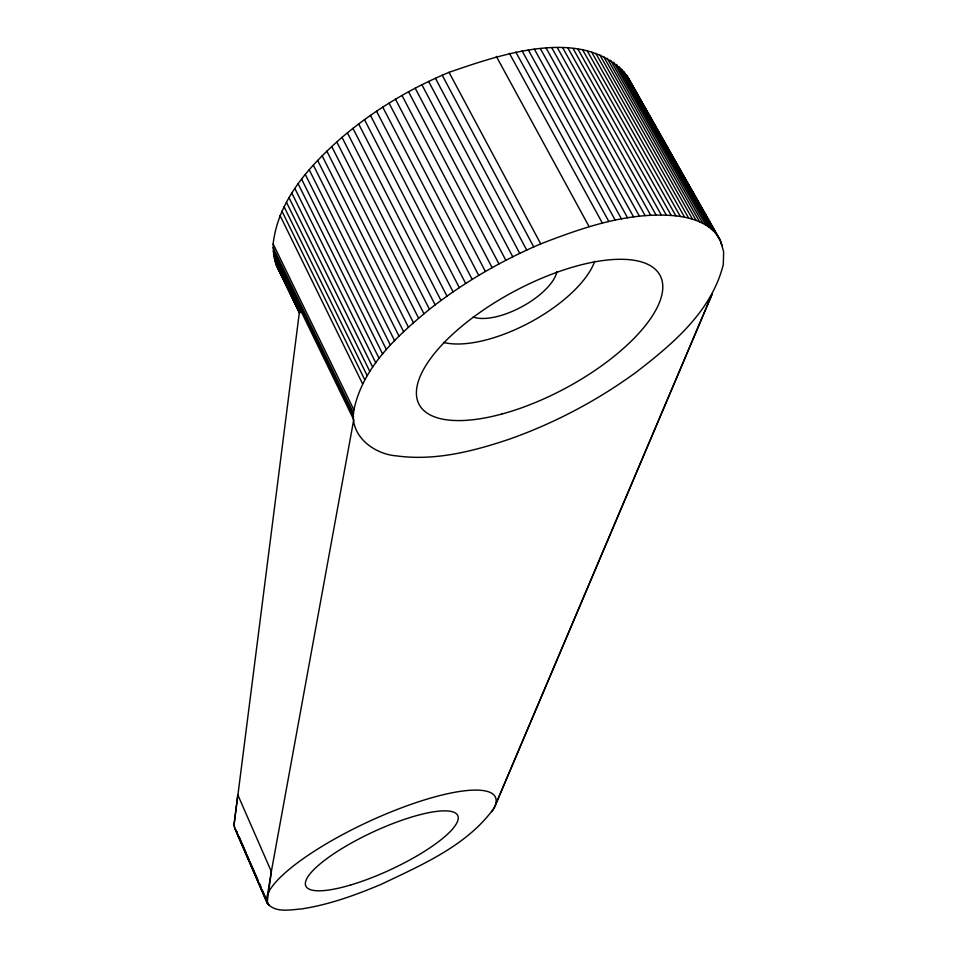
<?xml version="1.0" encoding="UTF-8"?>
<svg xmlns="http://www.w3.org/2000/svg" width="958" height="958" viewBox="0 0 958 958"><rect width="100%" height="100%" fill="white"/><g stroke="black" fill="none" stroke-linecap="round" stroke-linejoin="round"><path stroke-width="1.44" d="M299.567 313.338L276.144 264.695L273.653 254.828L273.15 243.967C278.167 199.659 310.045 165.435 342.006 137.341C373.979 110.23 410.383 88.459 449.039 72.329C499.549 55.037 586.488 23.782 627.945 77.299L720.356 240.374L723.637 251.691L723.302 264.516C711.686 311.326 672.839 343.922 636.316 372.099C597.78 400.24 555.185 422.861 510.243 438.86C473.947 451.158 435.171 461.193 396.6 455.888C373.476 454.152 349.023 435.363 353.909 409.94C362.914 366.89 397.031 336.019 429.459 309.278C463.397 282.61 501.07 260.816 540.731 243.883C583.422 227.333 629.262 211.335 675.869 215.861C692.874 217.777 712.177 223.98 720.356 240.374M299.507 305.327L299.83 308.727L234.087 824.994L234.902 828.646L267.102 902.783C274.431 913.249 290.334 909.777 301.435 908.938C328.917 904.783 355.274 895.191 380.817 884.497C421.556 864.966 467.157 845.746 494.172 807.953L712.369 293.519L494.663 806.947L491.945 811.689M267.102 902.783L271.342 871.564L353.741 419.712L273.653 254.828M267.605 894.317L271.342 871.564L237.752 794.733L234.099 823.64L234.494 827.496L267.605 903.765M234.902 828.646L236.961 831.712M282.43 276.191L280.55 273.509L299.267 312.069M279.987 272.575L277.401 267.761M626.113 74.484L717.338 235.369M627.945 77.299L661.128 136.527M662.601 139.126L721.518 243.045M624.077 71.79L715.494 233.045M720.979 243.236L722.452 245.823M621.802 69.215L713.411 230.842M619.311 66.773L711.099 228.77M616.605 64.449L708.561 226.83M613.683 62.27L705.795 225.022M610.545 60.234L702.813 223.358M607.204 58.342L699.603 221.837M603.636 56.594L696.179 220.46M599.876 55.001L692.538 219.238M595.912 53.564L688.682 218.161M591.745 52.271L684.611 217.238M587.386 51.145L680.348 216.472M582.835 50.187L675.869 215.861M578.105 49.397L671.211 215.418M573.207 48.762L666.349 215.143M568.118 48.307L661.319 215.023M562.873 48.02L656.098 215.071M557.472 47.9L650.71 215.287M551.916 47.96L645.153 215.658M546.204 48.187L639.441 216.209M540.36 48.595L633.585 216.927M534.396 49.181L627.586 217.813M528.301 49.948L621.443 218.855M522.098 50.882L615.18 220.077M515.787 51.995L608.809 221.454M509.381 53.277L602.319 222.998M496.316 56.354L589.062 226.567M449.039 72.329L540.731 243.883M442.213 75.227L533.726 246.924M435.411 78.269L526.72 250.086M428.633 81.442L519.739 253.379M421.891 84.759L512.769 256.78M415.197 88.196L505.848 260.313M408.563 91.764L498.974 263.941M401.989 95.441L492.161 267.677M395.486 99.237L485.419 271.497M389.08 103.129L478.749 275.425M382.769 107.128L472.174 279.425M376.554 111.224L465.696 283.508M370.459 115.391L459.337 287.663M364.495 119.654L453.086 291.879M358.651 123.977L446.967 296.154M352.951 128.372L440.979 300.489M347.407 132.839L435.148 304.86M342.006 137.341L429.459 309.278M336.785 141.904L423.939 313.721M331.719 146.49L418.586 318.188M326.846 151.125L413.413 322.678M322.151 155.771L408.419 327.169M317.637 160.441L403.617 331.672M313.326 165.123L399.007 336.174M309.218 169.806L394.6 340.665M305.315 174.488L390.397 345.143M301.614 179.158L386.409 349.598M298.142 183.816L382.637 354.029M294.872 188.463L379.081 358.424M291.831 193.061L375.752 362.783M289.005 197.635L372.638 367.082M286.418 202.162L369.764 371.345M284.047 206.653L367.118 375.536M281.915 211.083L364.711 379.679M280.011 215.454L362.531 383.751M273.15 243.967L353.909 409.94M273.09 247.691L353.622 413.305M273.258 251.307L353.574 416.562M274.263 258.229L300.381 312.009L299.83 308.727M275.09 261.522L299.842 312.5M276.144 264.695L299.531 312.895M239.332 837.184L245.859 852.213M247.044 854.943L248.829 859.039M250.014 861.781L258.325 880.905M259.51 883.635L261.294 887.743M262.48 890.473L269.018 905.502M236.135 830.754L268.24 904.663M630.927 83.262L632.076 86.4M266.743 901.741L266.647 900.748A125.69 31.195 -24.9 0 1 382.266 815.557A125.69 31.195 -24.9 0 1 495.945 802.888M594.726 261.294A94.674 40.236 -28.3 0 1 529.822 322.487A94.674 40.236 -28.3 0 1 443.434 342.401M556.933 271.701A50.69 21.531 -28.3 0 1 521.847 306.752A50.69 21.531 -28.3 0 1 473.18 316.99M501.693 414.084A136.659 54.798 -28.2 0 0 660.122 275.509A136.659 54.798 -28.2 0 0 457.05 330.318A136.659 54.798 -28.2 0 0 501.693 414.084M350.712 884.976A83.741 20.777 -24.9 0 0 457.852 815.821A83.741 20.777 -24.9 0 0 336.821 851.758A83.741 20.777 -24.9 0 0 350.712 884.976"/></g></svg>
